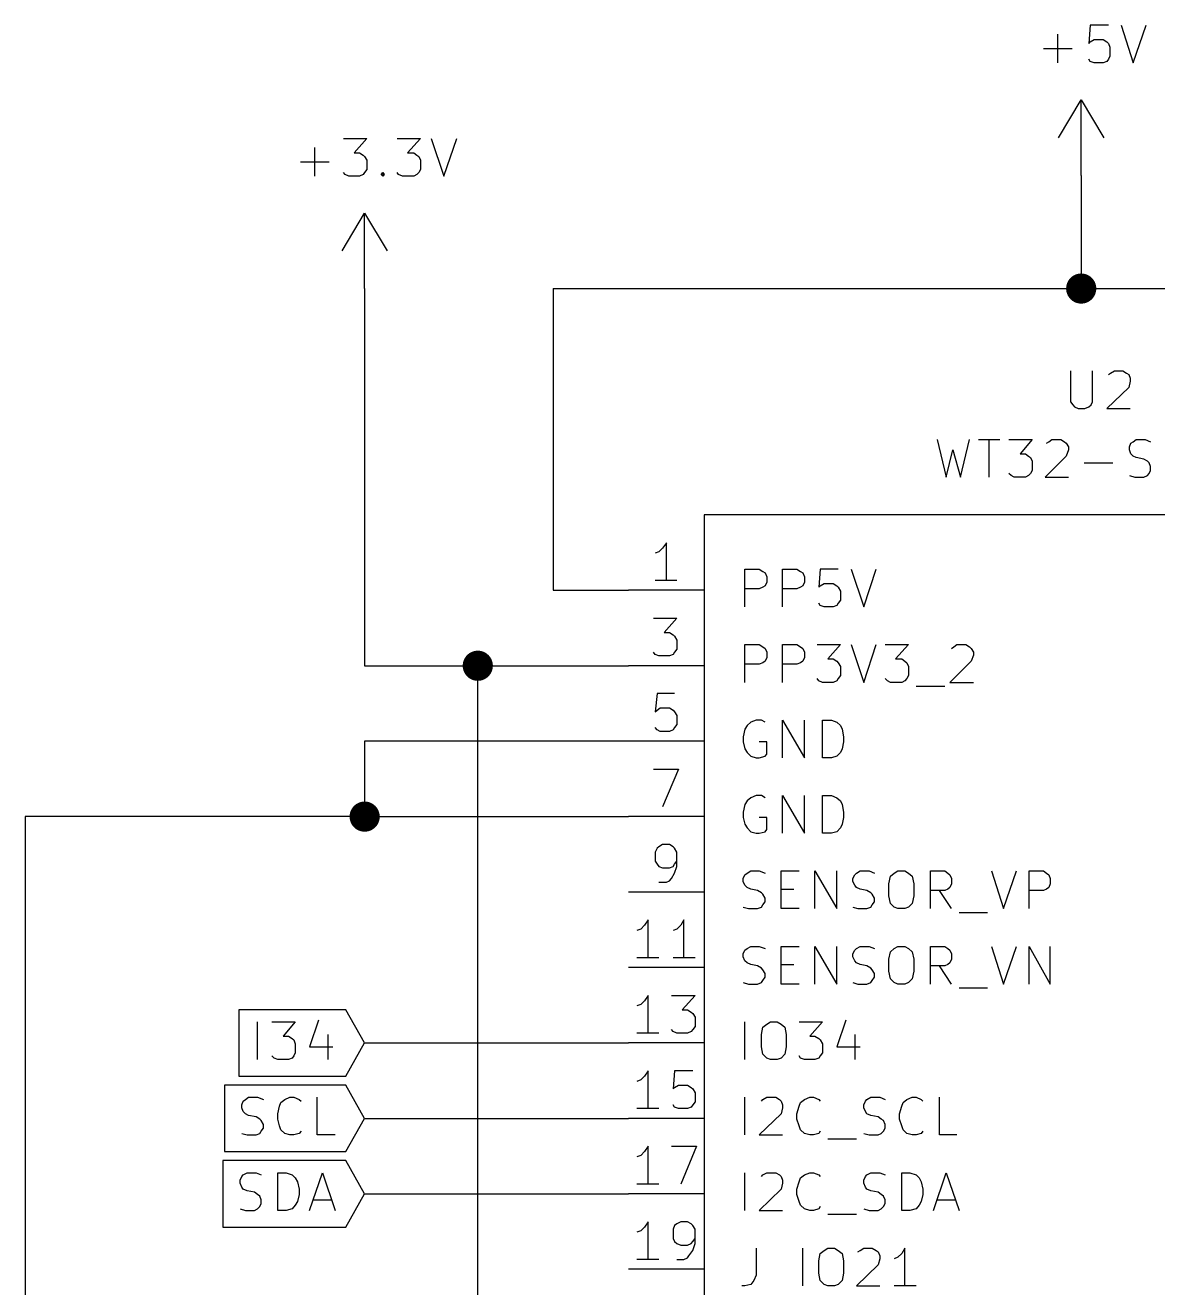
# Model space of a CAD drawing. Extents: x 10 to 410, y -287 to -10.
# Drawn here: x 170.18 to 208.32, y -168.26 to -125.75 of the extents above; entities that cross this region are included whole.
import ezdxf

# ---------------------------------------------------------------- set-up
doc = ezdxf.new("R2010")
doc.units = 0
doc.header["$MEASUREMENT"] = 0
for name, color, linetype in [('CYAN2', 4, 'CONTINUOUS'), ('GREEN2', 3, 'CONTINUOUS'), ('RED2', 1, 'CONTINUOUS')]:
    doc.layers.add(name, color=color, linetype=linetype)

msp = doc.modelspace()

# ---------------------------------------------------------------- linework, layer by layer
at = {"layer": 'CYAN2', "linetype": 'CONTINUOUS'}
for p, q in [((206.045, -125.755), (205.994, -126.365)), ((206.654, -125.755), (206.045, -125.755)), ((207.086, -125.755), (207.493, -127.025)), ((207.493, -127.025), (207.924, -125.755)), ((204.953, -127.025), (204.953, -126.06)), ((206.045, -126.314), (206.172, -126.238)), ((206.172, -126.238), (206.477, -126.238)), ((206.477, -126.238), (206.604, -126.314)), ((204.47, -126.543), (205.435, -126.543)), ((205.994, -126.365), (206.045, -126.314)), ((206.604, -126.314), (206.654, -126.365)), ((206.654, -126.365), (206.705, -126.492)), ((206.705, -126.492), (206.705, -126.797)), ((206.045, -126.975), (205.994, -126.898)), ((206.172, -127.025), (206.045, -126.975)), ((206.477, -127.025), (206.172, -127.025)), ((206.604, -126.975), (206.477, -127.025)), ((206.654, -126.898), (206.604, -126.975)), ((206.705, -126.797), (206.654, -126.898)), ((180.899, -129.565), (181.686, -129.565)), ((181.686, -129.565), (181.254, -130.048)), ((182.702, -129.565), (183.49, -129.565)), ((183.49, -129.565), (183.058, -130.048)), ((183.845, -129.565), (184.277, -130.835)), ((184.277, -130.835), (184.709, -129.565)), ((179.934, -130.835), (179.934, -129.87)), ((181.254, -130.048), (181.432, -130.048)), ((181.432, -130.048), (181.559, -130.124)), ((183.058, -130.048), (183.261, -130.048)), ((183.261, -130.048), (183.363, -130.124)), ((179.451, -130.353), (180.416, -130.353)), ((181.559, -130.124), (181.61, -130.175)), ((181.61, -130.175), (181.686, -130.302)), ((181.686, -130.302), (181.686, -130.607)), ((183.363, -130.124), (183.439, -130.175)), ((183.439, -130.175), (183.49, -130.302)), ((183.49, -130.302), (183.49, -130.607)), ((180.95, -130.785), (180.899, -130.708)), ((181.077, -130.835), (180.95, -130.785)), ((181.432, -130.835), (181.077, -130.835)), ((181.559, -130.785), (181.432, -130.835)), ((181.61, -130.708), (181.559, -130.785)), ((181.686, -130.607), (181.61, -130.708)), ((182.169, -130.785), (182.22, -130.708)), ((182.22, -130.835), (182.169, -130.785)), ((182.22, -130.708), (182.27, -130.785)), ((182.22, -130.708), (182.22, -130.835)), ((182.27, -130.785), (182.22, -130.835)), ((182.753, -130.785), (182.702, -130.708)), ((182.88, -130.835), (182.753, -130.785)), ((183.261, -130.835), (182.88, -130.835)), ((183.363, -130.785), (183.261, -130.835)), ((183.439, -130.708), (183.363, -130.785)), ((183.49, -130.607), (183.439, -130.708)), ((205.384, -137.389), (205.384, -138.43)), ((206.121, -138.43), (206.121, -137.389)), ((206.654, -137.516), (206.731, -137.465)), ((206.731, -137.465), (206.858, -137.389)), ((206.858, -137.389), (207.137, -137.389)), ((207.137, -137.389), (207.264, -137.465)), ((207.264, -137.465), (207.34, -137.516)), ((207.34, -137.516), (207.391, -137.643)), ((207.391, -137.643), (207.391, -137.744)), ((207.34, -137.947), (206.604, -138.659)), ((207.391, -137.744), (207.34, -137.947)), ((205.384, -138.43), (205.461, -138.532)), ((205.461, -138.532), (205.511, -138.608)), ((205.994, -138.608), (206.07, -138.532)), ((206.07, -138.532), (206.121, -138.43)), ((205.511, -138.608), (205.638, -138.659)), ((205.638, -138.659), (205.867, -138.659)), ((205.867, -138.659), (205.994, -138.608)), ((206.604, -138.659), (207.391, -138.659)), ((200.889, -139.7), (201.193, -140.97)), ((201.676, -140.97), (201.981, -139.7)), ((202.286, -139.7), (202.997, -139.7)), ((202.641, -140.97), (202.641, -139.7)), ((203.302, -139.7), (204.089, -139.7)), ((204.089, -139.7), (203.683, -140.183)), ((204.572, -139.827), (204.648, -139.776)), ((204.648, -139.776), (204.749, -139.7)), ((204.749, -139.7), (205.054, -139.7)), ((205.054, -139.7), (205.181, -139.776)), ((205.181, -139.776), (205.232, -139.827)), ((205.232, -139.827), (205.308, -139.954)), ((207.366, -139.954), (207.416, -139.827)), ((207.416, -139.827), (207.493, -139.776)), ((207.493, -139.776), (207.594, -139.7)), ((207.594, -139.7), (207.899, -139.7)), ((207.899, -139.7), (208.077, -139.776)), ((201.193, -140.97), (201.422, -140.056)), ((201.422, -140.056), (201.676, -140.97)), ((203.683, -140.183), (203.86, -140.183)), ((203.86, -140.183), (203.962, -140.259)), ((203.962, -140.259), (204.038, -140.31)), ((205.232, -140.259), (204.521, -140.97)), ((205.308, -140.056), (205.232, -140.259)), ((205.308, -139.954), (205.308, -140.056)), ((207.366, -140.056), (207.366, -139.954)), ((207.416, -140.183), (207.366, -140.056)), ((207.493, -140.259), (207.416, -140.183)), ((207.594, -140.31), (207.493, -140.259)), ((204.038, -140.31), (204.089, -140.437)), ((204.089, -140.437), (204.089, -140.741)), ((205.842, -140.487), (206.807, -140.487)), ((207.848, -140.36), (207.594, -140.31)), ((207.975, -140.437), (207.848, -140.36)), ((208.026, -140.487), (207.975, -140.437)), ((208.077, -140.614), (208.026, -140.487)), ((208.077, -140.741), (208.077, -140.614)), ((203.378, -140.919), (203.302, -140.843)), ((203.479, -140.97), (203.378, -140.919)), ((203.86, -140.97), (203.479, -140.97)), ((203.962, -140.919), (203.86, -140.97)), ((204.038, -140.843), (203.962, -140.919)), ((204.089, -140.741), (204.038, -140.843)), ((204.521, -140.97), (205.308, -140.97)), ((207.366, -140.919), (207.543, -140.97)), ((207.543, -140.97), (207.848, -140.97)), ((207.848, -140.97), (207.975, -140.919)), ((207.975, -140.919), (208.026, -140.843)), ((208.026, -140.843), (208.077, -140.741)), ((194.412, -145.339), (194.412, -144.069)), ((194.412, -144.069), (194.894, -144.069)), ((194.894, -144.069), (195.021, -144.145)), ((195.682, -145.339), (195.682, -144.069)), ((195.682, -144.069), (196.164, -144.069)), ((196.164, -144.069), (196.291, -144.145)), ((196.952, -144.069), (196.901, -144.678)), ((197.561, -144.069), (196.952, -144.069)), ((197.993, -144.069), (198.425, -145.339)), ((198.425, -145.339), (198.831, -144.069)), ((195.021, -144.145), (195.097, -144.196)), ((195.097, -144.196), (195.148, -144.323)), ((195.148, -144.501), (195.097, -144.628)), ((195.148, -144.323), (195.148, -144.501)), ((196.291, -144.145), (196.367, -144.196)), ((196.367, -144.196), (196.418, -144.323)), ((196.418, -144.501), (196.367, -144.628)), ((196.418, -144.323), (196.418, -144.501)), ((194.894, -144.729), (194.412, -144.729)), ((195.021, -144.678), (194.894, -144.729)), ((195.097, -144.628), (195.021, -144.678)), ((196.164, -144.729), (195.682, -144.729)), ((196.291, -144.678), (196.164, -144.729)), ((196.367, -144.628), (196.291, -144.678)), ((196.901, -144.678), (196.952, -144.628)), ((196.952, -144.628), (197.079, -144.551)), ((197.079, -144.551), (197.383, -144.551)), ((197.383, -144.551), (197.51, -144.628)), ((197.51, -144.628), (197.561, -144.678)), ((197.561, -144.678), (197.637, -144.805)), ((197.637, -144.805), (197.637, -145.11)), ((196.952, -145.288), (196.901, -145.212)), ((197.079, -145.339), (196.952, -145.288)), ((197.383, -145.339), (197.079, -145.339)), ((197.51, -145.288), (197.383, -145.339)), ((197.561, -145.212), (197.51, -145.288)), ((197.637, -145.11), (197.561, -145.212)), ((194.412, -147.879), (194.412, -146.609)), ((194.412, -146.609), (194.894, -146.609)), ((194.894, -146.609), (195.021, -146.685)), ((195.682, -147.879), (195.682, -146.609)), ((195.682, -146.609), (196.164, -146.609)), ((196.164, -146.609), (196.291, -146.685)), ((196.85, -146.609), (197.637, -146.609)), ((197.637, -146.609), (197.206, -147.091)), ((197.993, -146.609), (198.425, -147.879)), ((198.425, -147.879), (198.831, -146.609)), ((199.136, -146.609), (199.923, -146.609)), ((199.923, -146.609), (199.492, -147.091)), ((201.447, -146.685), (201.549, -146.609)), ((201.549, -146.609), (201.854, -146.609)), ((201.854, -146.609), (201.981, -146.685)), ((195.021, -146.685), (195.097, -146.736)), ((195.097, -146.736), (195.148, -146.863)), ((195.148, -147.041), (195.097, -147.168)), ((195.148, -146.863), (195.148, -147.041)), ((196.291, -146.685), (196.367, -146.736)), ((196.367, -146.736), (196.418, -146.863)), ((196.418, -147.041), (196.367, -147.168)), ((196.418, -146.863), (196.418, -147.041)), ((201.371, -146.736), (201.447, -146.685)), ((201.981, -146.685), (202.032, -146.736)), ((202.032, -146.736), (202.108, -146.863)), ((202.108, -146.964), (202.032, -147.168)), ((202.108, -146.863), (202.108, -146.964)), ((194.894, -147.269), (194.412, -147.269)), ((195.021, -147.218), (194.894, -147.269)), ((195.097, -147.168), (195.021, -147.218)), ((196.164, -147.269), (195.682, -147.269)), ((196.291, -147.218), (196.164, -147.269)), ((196.367, -147.168), (196.291, -147.218)), ((197.206, -147.091), (197.383, -147.091)), ((197.383, -147.091), (197.51, -147.168)), ((197.51, -147.168), (197.561, -147.218)), ((197.561, -147.218), (197.637, -147.345)), ((197.637, -147.345), (197.637, -147.65)), ((199.492, -147.091), (199.695, -147.091)), ((199.695, -147.091), (199.796, -147.168)), ((199.796, -147.168), (199.873, -147.218)), ((199.873, -147.218), (199.923, -147.345)), ((199.923, -147.345), (199.923, -147.65)), ((202.032, -147.168), (201.32, -147.879)), ((196.901, -147.828), (196.85, -147.752)), ((197.028, -147.879), (196.901, -147.828)), ((197.383, -147.879), (197.028, -147.879)), ((197.51, -147.828), (197.383, -147.879)), ((197.561, -147.752), (197.51, -147.828)), ((197.637, -147.65), (197.561, -147.752)), ((199.212, -147.828), (199.136, -147.752)), ((199.314, -147.879), (199.212, -147.828)), ((199.695, -147.879), (199.314, -147.879)), ((199.796, -147.828), (199.695, -147.879)), ((199.873, -147.752), (199.796, -147.828)), ((199.923, -147.65), (199.873, -147.752)), ((201.32, -147.879), (202.108, -147.879)), ((200.177, -148.006), (201.143, -148.006)), ((194.793, -149.149), (194.615, -149.225)), ((194.97, -149.149), (194.793, -149.149)), ((195.097, -149.225), (194.97, -149.149)), ((195.682, -150.419), (195.682, -149.149)), ((195.682, -149.149), (196.418, -150.419)), ((196.418, -150.419), (196.418, -149.149)), ((197.028, -150.419), (197.028, -149.149)), ((197.028, -149.149), (197.333, -149.149)), ((197.333, -149.149), (197.51, -149.225)), ((194.412, -149.454), (194.361, -149.708)), ((194.488, -149.327), (194.412, -149.454)), ((194.615, -149.225), (194.488, -149.327)), ((197.51, -149.225), (197.637, -149.327)), ((197.637, -149.327), (197.688, -149.454)), ((197.688, -149.454), (197.739, -149.708)), ((194.361, -149.708), (194.361, -149.885)), ((194.361, -149.885), (194.412, -150.114)), ((195.148, -149.885), (194.894, -149.885)), ((195.148, -150.292), (195.148, -149.885)), ((197.739, -149.885), (197.688, -150.114)), ((197.739, -149.708), (197.739, -149.885)), ((194.412, -150.114), (194.488, -150.241)), ((194.488, -150.241), (194.615, -150.368)), ((194.615, -150.368), (194.793, -150.419)), ((194.793, -150.419), (194.894, -150.419)), ((194.894, -150.419), (195.097, -150.368)), ((195.097, -150.368), (195.148, -150.292)), ((197.333, -150.419), (197.028, -150.419)), ((197.51, -150.368), (197.333, -150.419)), ((197.637, -150.241), (197.51, -150.368)), ((197.688, -150.114), (197.637, -150.241)), ((194.793, -151.689), (194.615, -151.765)), ((194.97, -151.689), (194.793, -151.689)), ((195.097, -151.765), (194.97, -151.689)), ((195.682, -152.959), (195.682, -151.689)), ((195.682, -151.689), (196.418, -152.959)), ((196.418, -152.959), (196.418, -151.689)), ((197.028, -152.959), (197.028, -151.689)), ((197.028, -151.689), (197.333, -151.689)), ((197.333, -151.689), (197.51, -151.765)), ((194.412, -151.994), (194.361, -152.248)), ((194.488, -151.867), (194.412, -151.994)), ((194.615, -151.765), (194.488, -151.867)), ((197.51, -151.765), (197.637, -151.867)), ((197.637, -151.867), (197.688, -151.994)), ((197.688, -151.994), (197.739, -152.248)), ((194.361, -152.248), (194.361, -152.425)), ((194.361, -152.425), (194.412, -152.654)), ((195.148, -152.425), (194.894, -152.425)), ((195.148, -152.832), (195.148, -152.425)), ((197.739, -152.425), (197.688, -152.654)), ((197.739, -152.248), (197.739, -152.425)), ((194.412, -152.654), (194.488, -152.781)), ((194.488, -152.781), (194.615, -152.908)), ((194.615, -152.908), (194.793, -152.959)), ((194.793, -152.959), (194.894, -152.959)), ((194.894, -152.959), (195.097, -152.908)), ((195.097, -152.908), (195.148, -152.832)), ((197.333, -152.959), (197.028, -152.959)), ((197.51, -152.908), (197.333, -152.959)), ((197.637, -152.781), (197.51, -152.908)), ((197.688, -152.654), (197.637, -152.781)), ((194.488, -154.305), (194.615, -154.229)), ((194.615, -154.229), (194.894, -154.229)), ((194.894, -154.229), (195.097, -154.305)), ((195.631, -155.499), (195.631, -154.229)), ((195.631, -154.229), (196.24, -154.229)), ((196.774, -155.499), (196.774, -154.229)), ((196.774, -154.229), (197.51, -155.499)), ((197.51, -155.499), (197.51, -154.229)), ((198.171, -154.305), (198.298, -154.229)), ((198.298, -154.229), (198.603, -154.229)), ((198.603, -154.229), (198.78, -154.305)), ((199.441, -154.305), (199.568, -154.229)), ((199.568, -154.229), (199.796, -154.229)), ((199.796, -154.229), (199.923, -154.305)), ((200.66, -155.499), (200.66, -154.229)), ((200.66, -154.229), (201.143, -154.229)), ((201.143, -154.229), (201.244, -154.305)), ((202.717, -154.229), (203.124, -155.499)), ((203.124, -155.499), (203.556, -154.229)), ((203.987, -155.499), (203.987, -154.229)), ((203.987, -154.229), (204.47, -154.229)), ((204.47, -154.229), (204.572, -154.305)), ((194.361, -154.483), (194.412, -154.356)), ((194.361, -154.584), (194.361, -154.483)), ((194.412, -154.711), (194.361, -154.584)), ((194.412, -154.356), (194.488, -154.305)), ((194.488, -154.788), (194.412, -154.711)), ((198.044, -154.483), (198.12, -154.356)), ((198.044, -154.584), (198.044, -154.483)), ((198.12, -154.711), (198.044, -154.584)), ((198.12, -154.356), (198.171, -154.305)), ((198.171, -154.788), (198.12, -154.711)), ((199.263, -154.661), (199.314, -154.407)), ((199.263, -155.067), (199.263, -154.661)), ((199.314, -154.407), (199.441, -154.305)), ((199.923, -154.305), (200.05, -154.407)), ((200.05, -154.407), (200.101, -154.661)), ((200.101, -154.661), (200.101, -155.067)), ((201.244, -154.305), (201.32, -154.356)), ((201.32, -154.356), (201.371, -154.483)), ((201.371, -154.661), (201.32, -154.788)), ((201.371, -154.483), (201.371, -154.661)), ((204.572, -154.305), (204.648, -154.356)), ((204.648, -154.356), (204.699, -154.483)), ((204.699, -154.661), (204.648, -154.788)), ((204.699, -154.483), (204.699, -154.661)), ((194.615, -154.838), (194.488, -154.788)), ((194.843, -154.889), (194.615, -154.838)), ((194.97, -154.965), (194.843, -154.889)), ((195.021, -155.016), (194.97, -154.965)), ((195.097, -155.143), (195.021, -155.016)), ((195.097, -155.27), (195.097, -155.143)), ((195.631, -154.838), (196.063, -154.838)), ((198.298, -154.838), (198.171, -154.788)), ((198.526, -154.889), (198.298, -154.838)), ((198.653, -154.965), (198.526, -154.889)), ((198.704, -155.016), (198.653, -154.965)), ((198.78, -155.143), (198.704, -155.016)), ((198.78, -155.27), (198.78, -155.143)), ((199.314, -155.321), (199.263, -155.067)), ((200.101, -155.067), (200.05, -155.321)), ((201.143, -154.889), (200.66, -154.889)), ((201.371, -155.499), (200.965, -154.889)), ((201.244, -154.838), (201.143, -154.889)), ((201.32, -154.788), (201.244, -154.838)), ((204.47, -154.889), (203.987, -154.889)), ((204.572, -154.838), (204.47, -154.889)), ((204.648, -154.788), (204.572, -154.838)), ((194.361, -155.448), (194.539, -155.499)), ((194.539, -155.499), (194.843, -155.499)), ((194.843, -155.499), (194.97, -155.448)), ((194.97, -155.448), (195.021, -155.372)), ((195.021, -155.372), (195.097, -155.27)), ((196.24, -155.499), (195.631, -155.499)), ((198.044, -155.448), (198.222, -155.499)), ((198.222, -155.499), (198.526, -155.499)), ((198.526, -155.499), (198.653, -155.448)), ((198.653, -155.448), (198.704, -155.372)), ((198.704, -155.372), (198.78, -155.27)), ((199.441, -155.448), (199.314, -155.321)), ((199.568, -155.499), (199.441, -155.448)), ((199.796, -155.499), (199.568, -155.499)), ((199.923, -155.448), (199.796, -155.499)), ((200.05, -155.321), (199.923, -155.448)), ((201.625, -155.626), (202.59, -155.626)), ((194.412, -156.896), (194.488, -156.845)), ((194.488, -156.845), (194.615, -156.769)), ((194.615, -156.769), (194.894, -156.769)), ((194.894, -156.769), (195.097, -156.845)), ((195.631, -158.039), (195.631, -156.769)), ((195.631, -156.769), (196.24, -156.769)), ((196.774, -158.039), (196.774, -156.769)), ((196.774, -156.769), (197.51, -158.039)), ((197.51, -158.039), (197.51, -156.769)), ((198.12, -156.896), (198.171, -156.845)), ((198.171, -156.845), (198.298, -156.769)), ((198.298, -156.769), (198.603, -156.769)), ((198.603, -156.769), (198.78, -156.845)), ((199.314, -156.947), (199.441, -156.845)), ((199.441, -156.845), (199.568, -156.769)), ((199.568, -156.769), (199.796, -156.769)), ((199.796, -156.769), (199.923, -156.845)), ((199.923, -156.845), (200.05, -156.947)), ((200.66, -158.039), (200.66, -156.769)), ((200.66, -156.769), (201.143, -156.769)), ((201.143, -156.769), (201.244, -156.845)), ((201.244, -156.845), (201.32, -156.896)), ((202.717, -156.769), (203.124, -158.039)), ((203.124, -158.039), (203.556, -156.769)), ((203.987, -158.039), (203.987, -156.769)), ((203.987, -156.769), (204.699, -158.039)), ((204.699, -158.039), (204.699, -156.769)), ((194.361, -157.023), (194.412, -156.896)), ((194.361, -157.124), (194.361, -157.023)), ((194.412, -157.251), (194.361, -157.124)), ((194.488, -157.328), (194.412, -157.251)), ((198.044, -157.023), (198.12, -156.896)), ((198.044, -157.124), (198.044, -157.023)), ((198.12, -157.251), (198.044, -157.124)), ((198.171, -157.328), (198.12, -157.251)), ((199.263, -157.201), (199.314, -156.947)), ((199.263, -157.607), (199.263, -157.201)), ((200.05, -156.947), (200.101, -157.201)), ((200.101, -157.201), (200.101, -157.607)), ((201.32, -156.896), (201.371, -157.023)), ((201.371, -157.201), (201.32, -157.328)), ((201.371, -157.023), (201.371, -157.201)), ((194.615, -157.378), (194.488, -157.328)), ((194.843, -157.429), (194.615, -157.378)), ((194.97, -157.505), (194.843, -157.429)), ((195.021, -157.556), (194.97, -157.505)), ((195.097, -157.683), (195.021, -157.556)), ((195.097, -157.81), (195.097, -157.683)), ((195.631, -157.378), (196.063, -157.378)), ((198.298, -157.378), (198.171, -157.328)), ((198.526, -157.429), (198.298, -157.378)), ((198.653, -157.505), (198.526, -157.429)), ((198.704, -157.556), (198.653, -157.505)), ((198.78, -157.683), (198.704, -157.556)), ((198.78, -157.81), (198.78, -157.683)), ((199.314, -157.861), (199.263, -157.607)), ((200.101, -157.607), (200.05, -157.861)), ((201.143, -157.429), (200.66, -157.429)), ((201.371, -158.039), (200.965, -157.429)), ((201.244, -157.378), (201.143, -157.429)), ((201.32, -157.328), (201.244, -157.378)), ((194.361, -157.988), (194.539, -158.039)), ((194.539, -158.039), (194.843, -158.039)), ((194.843, -158.039), (194.97, -157.988)), ((194.97, -157.988), (195.021, -157.912)), ((195.021, -157.912), (195.097, -157.81)), ((196.24, -158.039), (195.631, -158.039)), ((198.044, -157.988), (198.222, -158.039)), ((198.222, -158.039), (198.526, -158.039)), ((198.526, -158.039), (198.653, -157.988)), ((198.653, -157.988), (198.704, -157.912)), ((198.704, -157.912), (198.78, -157.81)), ((199.441, -157.988), (199.314, -157.861)), ((199.568, -158.039), (199.441, -157.988)), ((199.796, -158.039), (199.568, -158.039)), ((199.923, -157.988), (199.796, -158.039)), ((200.05, -157.861), (199.923, -157.988)), ((201.625, -158.166), (202.59, -158.166)), ((194.412, -160.579), (194.412, -159.309)), ((195.021, -159.487), (195.148, -159.385)), ((195.148, -159.385), (195.275, -159.309)), ((195.275, -159.309), (195.504, -159.309)), ((195.504, -159.309), (195.631, -159.385)), ((195.631, -159.385), (195.758, -159.487)), ((196.24, -159.309), (197.028, -159.309)), ((197.028, -159.309), (196.596, -159.791)), ((197.815, -159.258), (197.51, -160.147)), ((194.97, -159.741), (195.021, -159.487)), ((194.97, -160.147), (194.97, -159.741)), ((195.758, -159.487), (195.809, -159.741)), ((195.809, -159.741), (195.809, -160.147)), ((196.596, -159.791), (196.774, -159.791)), ((196.774, -159.791), (196.901, -159.868)), ((198.12, -159.741), (198.12, -160.579)), ((195.021, -160.401), (194.97, -160.147)), ((195.809, -160.147), (195.758, -160.401)), ((196.901, -159.868), (196.952, -159.918)), ((196.952, -159.918), (197.028, -160.045)), ((197.028, -160.045), (197.028, -160.35)), ((197.51, -160.147), (198.298, -160.147)), ((195.148, -160.528), (195.021, -160.401)), ((195.275, -160.579), (195.148, -160.528)), ((195.504, -160.579), (195.275, -160.579)), ((195.631, -160.528), (195.504, -160.579)), ((195.758, -160.401), (195.631, -160.528)), ((196.291, -160.528), (196.24, -160.452)), ((196.418, -160.579), (196.291, -160.528)), ((196.774, -160.579), (196.418, -160.579)), ((196.901, -160.528), (196.774, -160.579)), ((196.952, -160.452), (196.901, -160.528)), ((197.028, -160.35), (196.952, -160.452)), ((194.412, -163.119), (194.412, -161.849)), ((194.97, -161.976), (195.021, -161.925)), ((195.021, -161.925), (195.148, -161.849)), ((195.148, -161.849), (195.453, -161.849)), ((195.453, -161.849), (195.58, -161.925)), ((195.58, -161.925), (195.631, -161.976)), ((196.291, -162.027), (196.418, -161.925)), ((196.418, -161.925), (196.596, -161.849)), ((196.596, -161.849), (196.723, -161.849)), ((196.723, -161.849), (196.901, -161.925)), ((196.901, -161.925), (196.952, -161.976)), ((198.476, -161.976), (198.526, -161.925)), ((198.526, -161.925), (198.653, -161.849)), ((198.653, -161.849), (198.958, -161.849)), ((198.958, -161.849), (199.136, -161.925)), ((199.746, -162.027), (199.873, -161.925)), ((199.873, -161.925), (200.05, -161.849)), ((200.05, -161.849), (200.177, -161.849)), ((200.177, -161.849), (200.355, -161.925)), ((200.355, -161.925), (200.406, -161.976)), ((200.965, -163.119), (200.965, -161.849)), ((195.631, -161.976), (195.682, -162.103)), ((195.682, -162.204), (195.631, -162.408)), ((195.682, -162.103), (195.682, -162.204)), ((196.164, -162.408), (196.24, -162.154)), ((196.24, -162.154), (196.291, -162.027)), ((198.425, -162.103), (198.476, -161.976)), ((198.425, -162.204), (198.425, -162.103)), ((198.476, -162.331), (198.425, -162.204)), ((198.526, -162.408), (198.476, -162.331)), ((199.619, -162.408), (199.695, -162.154)), ((199.695, -162.154), (199.746, -162.027)), ((195.631, -162.408), (194.894, -163.119)), ((196.164, -162.585), (196.164, -162.408)), ((196.24, -162.814), (196.164, -162.585)), ((198.653, -162.458), (198.526, -162.408)), ((198.907, -162.509), (198.653, -162.458)), ((199.009, -162.585), (198.907, -162.509)), ((199.085, -162.636), (199.009, -162.585)), ((199.136, -162.763), (199.085, -162.636)), ((199.136, -162.89), (199.136, -162.763)), ((199.619, -162.585), (199.619, -162.408)), ((199.695, -162.814), (199.619, -162.585)), ((194.894, -163.119), (195.682, -163.119)), ((196.291, -162.941), (196.24, -162.814)), ((196.418, -163.068), (196.291, -162.941)), ((196.596, -163.119), (196.418, -163.068)), ((196.723, -163.119), (196.596, -163.119)), ((196.901, -163.068), (196.723, -163.119)), ((196.952, -162.992), (196.901, -163.068)), ((198.425, -163.068), (198.603, -163.119)), ((198.603, -163.119), (198.907, -163.119)), ((198.907, -163.119), (199.009, -163.068)), ((199.009, -163.068), (199.085, -162.992)), ((199.085, -162.992), (199.136, -162.89)), ((199.746, -162.941), (199.695, -162.814)), ((199.873, -163.068), (199.746, -162.941)), ((200.05, -163.119), (199.873, -163.068)), ((200.177, -163.119), (200.05, -163.119)), ((200.355, -163.068), (200.177, -163.119)), ((200.406, -162.992), (200.355, -163.068)), ((201.549, -163.119), (200.965, -163.119)), ((197.206, -163.246), (198.171, -163.246)), ((194.412, -165.659), (194.412, -164.389)), ((194.97, -164.516), (195.021, -164.465)), ((195.021, -164.465), (195.148, -164.389)), ((195.148, -164.389), (195.453, -164.389)), ((195.453, -164.389), (195.58, -164.465)), ((195.58, -164.465), (195.631, -164.516)), ((196.291, -164.567), (196.418, -164.465)), ((196.418, -164.465), (196.596, -164.389)), ((196.596, -164.389), (196.723, -164.389)), ((196.723, -164.389), (196.901, -164.465)), ((196.901, -164.465), (196.952, -164.516)), ((198.476, -164.516), (198.526, -164.465)), ((198.526, -164.465), (198.653, -164.389)), ((198.653, -164.389), (198.958, -164.389)), ((198.958, -164.389), (199.136, -164.465)), ((199.695, -165.659), (199.695, -164.389)), ((199.695, -164.389), (199.974, -164.389)), ((199.974, -164.389), (200.177, -164.465)), ((200.177, -164.465), (200.279, -164.567)), ((200.762, -165.659), (201.193, -164.389)), ((201.193, -164.389), (201.625, -165.659)), ((195.631, -164.516), (195.682, -164.643)), ((195.682, -164.744), (195.631, -164.948)), ((195.682, -164.643), (195.682, -164.744)), ((196.164, -164.948), (196.24, -164.694)), ((196.24, -164.694), (196.291, -164.567)), ((198.425, -164.643), (198.476, -164.516)), ((198.425, -164.744), (198.425, -164.643)), ((198.476, -164.871), (198.425, -164.744)), ((198.526, -164.948), (198.476, -164.871)), ((200.279, -164.567), (200.355, -164.694)), ((200.355, -164.694), (200.406, -164.948)), ((195.631, -164.948), (194.894, -165.659)), ((196.164, -165.125), (196.164, -164.948)), ((196.24, -165.354), (196.164, -165.125)), ((196.291, -165.481), (196.24, -165.354)), ((198.653, -164.998), (198.526, -164.948)), ((198.907, -165.049), (198.653, -164.998)), ((199.009, -165.125), (198.907, -165.049)), ((199.085, -165.176), (199.009, -165.125)), ((199.136, -165.303), (199.085, -165.176)), ((199.136, -165.43), (199.136, -165.303)), ((200.355, -165.354), (200.279, -165.481)), ((200.406, -165.125), (200.355, -165.354)), ((200.406, -164.948), (200.406, -165.125)), ((200.889, -165.303), (201.498, -165.303)), ((194.894, -165.659), (195.682, -165.659)), ((196.418, -165.608), (196.291, -165.481)), ((196.596, -165.659), (196.418, -165.608)), ((196.723, -165.659), (196.596, -165.659)), ((196.901, -165.608), (196.723, -165.659)), ((196.952, -165.532), (196.901, -165.608)), ((198.425, -165.608), (198.603, -165.659)), ((198.603, -165.659), (198.907, -165.659)), ((198.907, -165.659), (199.009, -165.608)), ((199.009, -165.608), (199.085, -165.532)), ((199.085, -165.532), (199.136, -165.43)), ((199.974, -165.659), (199.695, -165.659)), ((200.177, -165.608), (199.974, -165.659)), ((200.279, -165.481), (200.177, -165.608)), ((197.206, -165.786), (198.171, -165.786)), ((194.793, -166.929), (194.793, -167.843)), ((196.367, -168.199), (196.367, -166.929)), ((196.952, -167.107), (197.079, -167.005)), ((197.079, -167.005), (197.206, -166.929)), ((197.206, -166.929), (197.434, -166.929)), ((197.434, -166.929), (197.561, -167.005)), ((197.561, -167.005), (197.688, -167.107)), ((198.222, -167.056), (198.298, -167.005)), ((198.298, -167.005), (198.425, -166.929)), ((198.425, -166.929), (198.704, -166.929)), ((198.704, -166.929), (198.831, -167.005)), ((198.831, -167.005), (198.907, -167.056)), ((199.796, -166.929), (199.695, -167.107)), ((199.796, -168.199), (199.796, -166.929)), ((196.901, -167.361), (196.952, -167.107)), ((196.901, -167.767), (196.901, -167.361)), ((197.688, -167.107), (197.739, -167.361)), ((197.739, -167.361), (197.739, -167.767)), ((198.907, -167.056), (198.958, -167.183)), ((198.958, -167.284), (198.907, -167.488)), ((198.958, -167.183), (198.958, -167.284)), ((199.568, -167.234), (199.441, -167.284)), ((199.695, -167.107), (199.568, -167.234)), ((194.793, -167.843), (194.716, -168.021)), ((196.952, -168.021), (196.901, -167.767)), ((197.739, -167.767), (197.688, -168.021)), ((198.907, -167.488), (198.171, -168.199)), ((194.412, -168.199), (194.31, -168.199)), ((194.615, -168.148), (194.412, -168.199)), ((194.716, -168.021), (194.615, -168.148)), ((197.079, -168.148), (196.952, -168.021)), ((197.206, -168.199), (197.079, -168.148)), ((197.434, -168.199), (197.206, -168.199)), ((197.561, -168.148), (197.434, -168.199)), ((197.688, -168.021), (197.561, -168.148)), ((198.171, -168.199), (198.958, -168.199)), ((200.177, -168.199), (199.441, -168.199))]:
    msp.add_line(p, q, dxfattribs=at)
at = {"layer": 'GREEN2', "linetype": 'CONTINUOUS'}
for p, q in [((205.74, -130.81), (205.74, -134.62)), ((181.61, -134.62), (181.61, -147.32)), ((187.96, -134.62), (187.96, -144.78)), ((187.96, -134.62), (205.74, -134.62)), ((205.74, -134.62), (224.79, -134.62)), ((187.96, -144.78), (190.5, -144.78)), ((181.61, -147.32), (185.42, -147.32)), ((185.42, -190.5), (185.42, -147.32)), ((185.42, -147.32), (190.5, -147.32)), ((190.5, -149.86), (181.61, -149.86)), ((181.61, -149.86), (181.61, -152.4)), ((181.61, -152.4), (170.18, -152.4)), ((170.18, -152.4), (170.18, -187.96)), ((181.61, -152.4), (190.5, -152.4)), ((181.61, -160.02), (190.5, -160.02)), ((181.61, -162.56), (190.5, -162.56)), ((181.61, -165.1), (190.5, -165.1))]:
    msp.add_line(p, q, dxfattribs=at)
at = {"layer": 'GREEN2', "const_width": 0.508}
for points in [[(205.486, -134.62, 1), (205.994, -134.62, 1)], [(185.166, -147.32, 1), (185.674, -147.32, 1)], [(181.356, -152.4, 1), (181.864, -152.4, 1)]]:
    msp.add_lwpolyline(points, format="xyb", close=True, dxfattribs=at)
at = {"layer": 'RED2', "linetype": 'CONTINUOUS'}
for p, q in [((204.978, -129.54), (205.74, -128.27)), ((205.74, -130.81), (205.74, -128.27)), ((205.74, -128.27), (206.502, -129.54)), ((180.848, -133.35), (181.61, -132.08)), ((181.61, -134.62), (181.61, -132.08)), ((181.61, -132.08), (182.372, -133.35)), ((193.04, -142.24), (193.04, -195.58)), ((219.71, -142.24), (193.04, -142.24)), ((191.77, -143.18), (191.643, -143.358)), ((191.77, -144.45), (191.77, -143.18)), ((191.516, -143.485), (191.389, -143.535)), ((191.643, -143.358), (191.516, -143.485)), ((192.126, -144.45), (191.389, -144.45)), ((193.04, -144.78), (190.5, -144.78)), ((191.338, -145.72), (192.126, -145.72)), ((192.126, -145.72), (191.694, -146.202)), ((191.694, -146.202), (191.872, -146.202)), ((191.872, -146.202), (191.999, -146.279)), ((191.999, -146.279), (192.049, -146.329)), ((192.049, -146.329), (192.126, -146.456)), ((192.126, -146.456), (192.126, -146.761)), ((191.389, -146.939), (191.338, -146.863)), ((191.516, -146.99), (191.389, -146.939)), ((191.872, -146.99), (191.516, -146.99)), ((191.999, -146.939), (191.872, -146.99)), ((192.049, -146.863), (191.999, -146.939)), ((192.126, -146.761), (192.049, -146.863)), ((193.04, -147.32), (190.5, -147.32)), ((191.465, -148.26), (191.389, -148.869)), ((192.049, -148.26), (191.465, -148.26)), ((191.465, -148.819), (191.567, -148.742)), ((191.567, -148.742), (191.872, -148.742)), ((191.872, -148.742), (191.999, -148.819)), ((191.389, -148.869), (191.465, -148.819)), ((191.999, -148.819), (192.049, -148.869)), ((192.049, -148.869), (192.126, -148.996)), ((192.126, -148.996), (192.126, -149.301)), ((191.465, -149.479), (191.389, -149.403)), ((191.567, -149.53), (191.465, -149.479)), ((191.872, -149.53), (191.567, -149.53)), ((191.999, -149.479), (191.872, -149.53)), ((192.049, -149.403), (191.999, -149.479)), ((192.126, -149.301), (192.049, -149.403)), ((193.04, -149.86), (190.5, -149.86)), ((191.338, -150.8), (192.176, -150.8)), ((192.176, -150.8), (191.643, -152.07)), ((193.04, -152.4), (190.5, -152.4)), ((191.516, -153.416), (191.465, -153.467)), ((191.643, -153.34), (191.516, -153.416)), ((191.872, -153.34), (191.643, -153.34)), ((191.999, -153.416), (191.872, -153.34)), ((192.049, -153.467), (191.999, -153.416)), ((191.465, -153.467), (191.389, -153.594)), ((191.389, -153.594), (191.389, -153.899)), ((192.126, -153.594), (192.049, -153.467)), ((192.126, -154.076), (192.126, -153.594)), ((191.389, -153.899), (191.465, -154)), ((191.465, -154), (191.516, -154.076)), ((191.516, -154.076), (191.643, -154.127)), ((191.643, -154.127), (191.872, -154.127)), ((191.872, -154.127), (191.999, -154.076)), ((191.999, -154.076), (192.049, -154)), ((192.049, -154), (192.126, -153.899)), ((192.049, -154.305), (192.126, -154.076)), ((191.516, -154.61), (191.77, -154.61)), ((191.77, -154.61), (191.872, -154.559)), ((191.872, -154.559), (191.948, -154.483)), ((191.948, -154.483), (192.049, -154.305)), ((193.04, -154.94), (190.5, -154.94)), ((191.16, -155.88), (191.033, -156.058)), ((191.16, -157.15), (191.16, -155.88)), ((192.354, -155.88), (192.253, -156.058)), ((192.354, -157.15), (192.354, -155.88)), ((190.906, -156.185), (190.779, -156.235)), ((191.033, -156.058), (190.906, -156.185)), ((192.126, -156.185), (191.999, -156.235)), ((192.253, -156.058), (192.126, -156.185)), ((191.516, -157.15), (190.779, -157.15)), ((192.735, -157.15), (191.999, -157.15)), ((193.04, -157.48), (190.5, -157.48)), ((191.16, -158.42), (191.033, -158.598)), ((191.16, -159.69), (191.16, -158.42)), ((191.948, -158.42), (192.735, -158.42)), ((192.735, -158.42), (192.303, -158.902)), ((180.975, -158.902), (177.368, -158.902)), ((177.368, -158.902), (177.368, -160.02)), ((181.61, -160.02), (180.975, -158.902)), ((190.906, -158.725), (190.779, -158.775)), ((191.033, -158.598), (190.906, -158.725)), ((192.303, -158.902), (192.481, -158.902)), ((192.481, -158.902), (192.608, -158.979)), ((178.003, -160.579), (178.003, -159.309)), ((178.486, -159.309), (179.273, -159.309)), ((179.273, -159.309), (178.867, -159.791)), ((180.061, -159.258), (179.756, -160.147)), ((192.608, -158.979), (192.659, -159.029)), ((192.659, -159.029), (192.735, -159.156)), ((192.735, -159.156), (192.735, -159.461)), ((178.867, -159.791), (179.045, -159.791)), ((179.045, -159.791), (179.172, -159.868)), ((180.365, -159.741), (180.365, -160.579)), ((191.516, -159.69), (190.779, -159.69)), ((191.999, -159.639), (191.948, -159.563)), ((192.126, -159.69), (191.999, -159.639)), ((192.481, -159.69), (192.126, -159.69)), ((192.608, -159.639), (192.481, -159.69)), ((192.659, -159.563), (192.608, -159.639)), ((192.735, -159.461), (192.659, -159.563)), ((177.368, -160.02), (177.368, -161.138)), ((179.172, -159.868), (179.222, -159.918)), ((179.222, -159.918), (179.273, -160.045)), ((179.273, -160.045), (179.273, -160.35)), ((179.756, -160.147), (180.543, -160.147)), ((180.975, -161.138), (181.61, -160.02)), ((193.04, -160.02), (190.5, -160.02)), ((178.562, -160.528), (178.486, -160.452)), ((178.689, -160.579), (178.562, -160.528)), ((179.045, -160.579), (178.689, -160.579)), ((179.172, -160.528), (179.045, -160.579)), ((179.222, -160.452), (179.172, -160.528)), ((179.273, -160.35), (179.222, -160.452)), ((191.16, -160.96), (191.033, -161.138)), ((191.16, -162.23), (191.16, -160.96)), ((192.049, -160.96), (191.999, -161.569)), ((192.659, -160.96), (192.049, -160.96)), ((180.975, -161.442), (176.886, -161.442)), ((176.886, -161.442), (176.886, -162.56)), ((177.368, -161.138), (180.975, -161.138)), ((181.61, -162.56), (180.975, -161.442)), ((190.906, -161.265), (190.779, -161.315)), ((191.033, -161.138), (190.906, -161.265)), ((191.999, -161.569), (192.049, -161.519)), ((192.049, -161.519), (192.176, -161.442)), ((192.176, -161.442), (192.481, -161.442)), ((192.481, -161.442), (192.608, -161.519)), ((192.608, -161.519), (192.659, -161.569)), ((177.521, -161.976), (177.597, -161.925)), ((177.597, -161.925), (177.698, -161.849)), ((177.698, -161.849), (178.003, -161.849)), ((178.003, -161.849), (178.206, -161.925)), ((178.791, -162.027), (178.918, -161.925)), ((178.918, -161.925), (179.095, -161.849)), ((179.095, -161.849), (179.222, -161.849)), ((179.222, -161.849), (179.4, -161.925)), ((179.4, -161.925), (179.476, -161.976)), ((180.01, -163.119), (180.01, -161.849)), ((192.659, -161.569), (192.735, -161.696)), ((192.735, -161.696), (192.735, -162.001)), ((177.47, -162.103), (177.521, -161.976)), ((177.47, -162.204), (177.47, -162.103)), ((177.521, -162.331), (177.47, -162.204)), ((177.597, -162.408), (177.521, -162.331)), ((178.689, -162.408), (178.74, -162.154)), ((178.74, -162.154), (178.791, -162.027)), ((191.516, -162.23), (190.779, -162.23)), ((192.049, -162.179), (191.999, -162.103)), ((192.176, -162.23), (192.049, -162.179)), ((192.481, -162.23), (192.176, -162.23)), ((192.608, -162.179), (192.481, -162.23)), ((192.659, -162.103), (192.608, -162.179)), ((192.735, -162.001), (192.659, -162.103)), ((176.886, -162.56), (176.886, -163.678)), ((177.698, -162.458), (177.597, -162.408)), ((177.952, -162.509), (177.698, -162.458)), ((178.079, -162.585), (177.952, -162.509)), ((178.13, -162.636), (178.079, -162.585)), ((178.206, -162.763), (178.13, -162.636)), ((178.206, -162.89), (178.206, -162.763)), ((178.689, -162.585), (178.689, -162.408)), ((178.74, -162.814), (178.689, -162.585)), ((180.975, -163.678), (181.61, -162.56)), ((193.04, -162.56), (190.5, -162.56)), ((177.47, -163.068), (177.648, -163.119)), ((177.648, -163.119), (177.952, -163.119)), ((177.952, -163.119), (178.079, -163.068)), ((178.079, -163.068), (178.13, -162.992)), ((178.13, -162.992), (178.206, -162.89)), ((178.791, -162.941), (178.74, -162.814)), ((178.918, -163.068), (178.791, -162.941)), ((179.095, -163.119), (178.918, -163.068)), ((179.222, -163.119), (179.095, -163.119)), ((179.4, -163.068), (179.222, -163.119)), ((179.476, -162.992), (179.4, -163.068)), ((180.619, -163.119), (180.01, -163.119)), ((191.16, -163.5), (191.033, -163.678)), ((191.16, -164.77), (191.16, -163.5)), ((191.948, -163.5), (192.786, -163.5)), ((192.786, -163.5), (192.253, -164.77)), ((180.975, -163.982), (176.835, -163.982)), ((176.835, -163.982), (176.835, -165.1)), ((176.886, -163.678), (180.975, -163.678)), ((181.61, -165.1), (180.975, -163.982)), ((190.906, -163.805), (190.779, -163.855)), ((191.033, -163.678), (190.906, -163.805)), ((177.47, -164.516), (177.521, -164.465)), ((177.521, -164.465), (177.648, -164.389)), ((177.648, -164.389), (177.952, -164.389)), ((177.952, -164.389), (178.13, -164.465)), ((178.689, -165.659), (178.689, -164.389)), ((178.689, -164.389), (178.968, -164.389)), ((178.968, -164.389), (179.172, -164.465)), ((179.172, -164.465), (179.273, -164.567)), ((179.756, -165.659), (180.188, -164.389)), ((180.188, -164.389), (180.619, -165.659)), ((177.419, -164.643), (177.47, -164.516)), ((177.419, -164.744), (177.419, -164.643)), ((177.47, -164.871), (177.419, -164.744)), ((177.521, -164.948), (177.47, -164.871)), ((179.273, -164.567), (179.349, -164.694)), ((179.349, -164.694), (179.4, -164.948)), ((191.516, -164.77), (190.779, -164.77)), ((176.835, -165.1), (176.835, -166.218)), ((177.648, -164.998), (177.521, -164.948)), ((177.902, -165.049), (177.648, -164.998)), ((178.003, -165.125), (177.902, -165.049)), ((178.079, -165.176), (178.003, -165.125)), ((178.13, -165.303), (178.079, -165.176)), ((178.13, -165.43), (178.13, -165.303)), ((179.349, -165.354), (179.273, -165.481)), ((179.4, -165.125), (179.349, -165.354)), ((179.4, -164.948), (179.4, -165.125)), ((179.883, -165.303), (180.492, -165.303)), ((180.975, -166.218), (181.61, -165.1)), ((193.04, -165.1), (190.5, -165.1)), ((177.419, -165.608), (177.597, -165.659)), ((177.597, -165.659), (177.902, -165.659)), ((177.902, -165.659), (178.003, -165.608)), ((178.003, -165.608), (178.079, -165.532)), ((178.079, -165.532), (178.13, -165.43)), ((178.968, -165.659), (178.689, -165.659)), ((179.172, -165.608), (178.968, -165.659)), ((179.273, -165.481), (179.172, -165.608)), ((191.16, -166.04), (191.033, -166.218)), ((191.16, -167.31), (191.16, -166.04)), ((192.049, -166.167), (191.999, -166.294)), ((192.126, -166.116), (192.049, -166.167)), ((192.253, -166.04), (192.126, -166.116)), ((192.481, -166.04), (192.253, -166.04)), ((192.608, -166.116), (192.481, -166.04)), ((192.659, -166.167), (192.608, -166.116)), ((192.735, -166.294), (192.659, -166.167)), ((176.835, -166.218), (180.975, -166.218)), ((190.906, -166.345), (190.779, -166.395)), ((191.033, -166.218), (190.906, -166.345)), ((191.999, -166.294), (191.999, -166.599)), ((191.999, -166.599), (192.049, -166.7)), ((192.659, -166.7), (192.735, -166.599)), ((192.735, -166.776), (192.735, -166.294)), ((192.049, -166.7), (192.126, -166.776)), ((192.126, -166.776), (192.253, -166.827)), ((192.253, -166.827), (192.481, -166.827)), ((192.481, -166.827), (192.608, -166.776)), ((192.532, -167.183), (192.659, -167.005)), ((192.608, -166.776), (192.659, -166.7)), ((192.659, -167.005), (192.735, -166.776)), ((191.516, -167.31), (190.779, -167.31)), ((192.126, -167.31), (192.354, -167.31)), ((192.354, -167.31), (192.481, -167.259)), ((192.481, -167.259), (192.532, -167.183)), ((193.04, -167.64), (190.5, -167.64))]:
    msp.add_line(p, q, dxfattribs=at)

doc.saveas('drawing.dxf')
